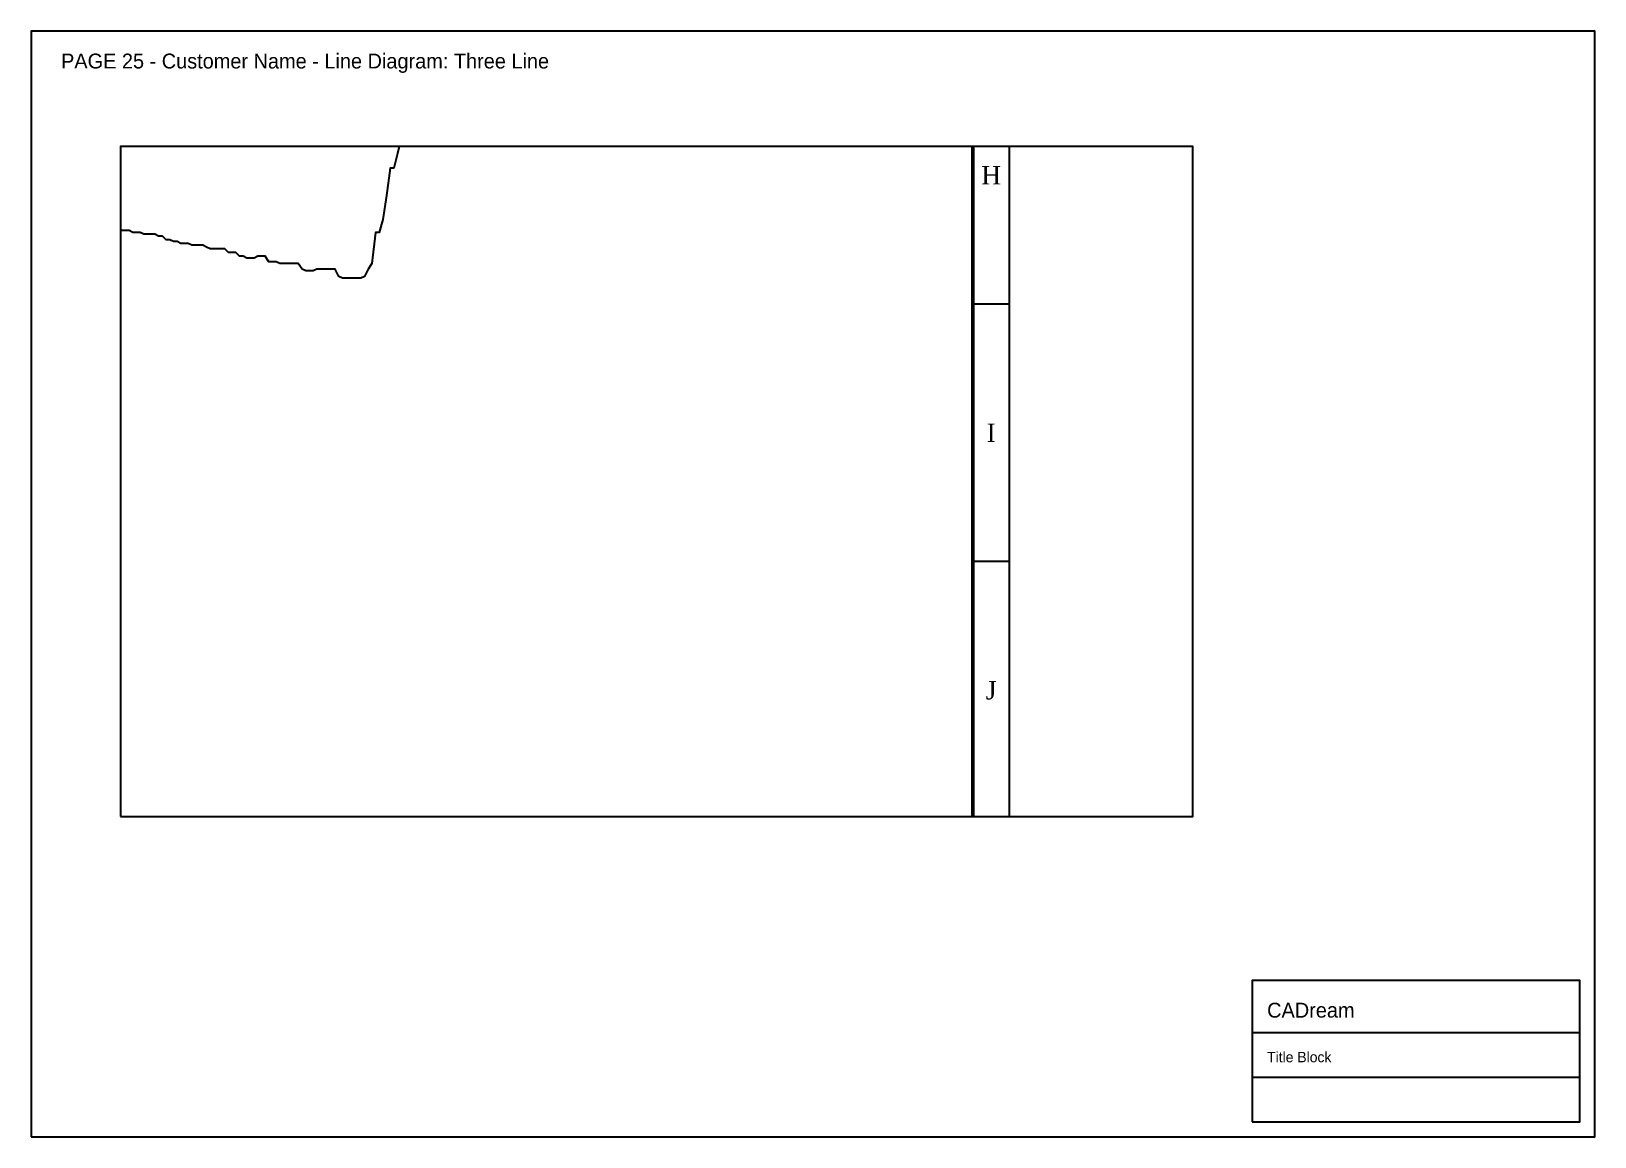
# Paper-space layout 'Layout1' of a CAD drawing. Header units: metres, sheet in millimetres. Extents: x 0 to 420, y 0 to 297.
# The model-space entities are those that its viewports show. They can reach past a viewport. Long polylines and large blocks are cut down to what shows.
import ezdxf
from ezdxf.enums import TextEntityAlignment as Align

# ---------------------------------------------------------------- set-up
doc = ezdxf.new("R2010")
doc.units = ezdxf.units.M
for name, color, linetype in [('Obstacle', 7, 'ByLayer'), ('SHEET_BORDER', 8, 'Continuous'), ('SHEET_TEXT', 5, 'Continuous'), ('SHEET_TITLEBLOCK', 7, 'Continuous'), ('SHEET_VIEWPORT_FRAME', 6, 'Continuous')]:
    doc.layers.add(name, color=color, linetype=linetype)
doc.styles.add('Times', font='times.ttf')

# ---------------------------------------------------------------- blocks, each defined once
blk = doc.blocks.new('CADREAM_TITLEBLOCK_V1')
at = {"layer": 'SHEET_TITLEBLOCK'}
for p, q in [((0, 24), (88, 24)), ((0, 12), (88, 12))]:
    blk.add_line(p, q, dxfattribs=at)
blk.add_lwpolyline([(0, 0), (88, 0), (88, 38), (0, 38)], close=True, dxfattribs=at)
for s, height, p in [('CADream', 4, (4, 28)), ('Title Block', 2.8, (4, 16))]:
    blk.add_text(s, height=height, dxfattribs=at).set_placement(p)
blk = doc.blocks.new('*U15')
at = {"layer": 'Obstacle', "color": 1}
blk.add_polyline3d([(22523, -43928, 56238), (22423, -44328, 56238), (22323, -44728, 56238), (22223, -44728, 56238), (22123, -45478, 56238), (22023, -46128, 56238), (21923, -46478, 56238), (21823, -46478, 56238), (21723, -47328, 56238), (21623, -47478, 56238), (21523, -47678, 56238), (21423, -47728, 56238), (21323, -47728, 56238), (21223, -47728, 56238), (21123, -47728, 56238), (21023, -47728, 56238), (20923, -47728, 56238), (20823, -47678, 56238), (20723, -47478, 56238), (20623, -47478, 56238), (20523, -47478, 56238), (20423, -47478, 56238), (20323, -47478, 56238), (20223, -47478, 56238), (20123, -47528, 56238), (20023, -47528, 56238), (19923, -47528, 56238), (19823, -47478, 56238), (19723, -47328, 56238), (19623, -47328, 56238), (19523, -47328, 56238), (19423, -47328, 56238), (19323, -47328, 56238), (19223, -47328, 56238), (19123, -47278, 56238), (19023, -47278, 56238), (18923, -47278, 56238), (18823, -47128, 56238), (18723, -47128, 56238), (18623, -47128, 56238), (18523, -47178, 56238), (18423, -47178, 56238), (18323, -47178, 56238), (18223, -47128, 56238), (18123, -47128, 56238), (18023, -47028, 56238), (17923, -47028, 56238), (17823, -47028, 56238), (17723, -46928, 56238), (17623, -46928, 56238), (17523, -46928, 56238), (17423, -46928, 56238), (17323, -46928, 56238), (17223, -46878, 56238), (17123, -46828, 56238), (17023, -46828, 56238), (16923, -46828, 56238), (16823, -46828, 56238), (16723, -46778, 56238), (16623, -46778, 56238), (16523, -46778, 56238), (16423, -46728, 56238), (16323, -46728, 56238), (16223, -46678, 56238), (16123, -46678, 56238), (16023, -46578, 56238), (15923, -46578, 56238), (15823, -46528, 56238), (15723, -46528, 56238), (15623, -46528, 56238), (15523, -46528, 56238), (15423, -46478, 56238), (15323, -46478, 56238), (15223, -46478, 56238), (15123, -46428, 56238), (15023, -46428, 56238), (14923, -46428, 56238), (14823, -46378, 56238), (14723, -46328, 56238)], dxfattribs=at)
at = {"flags": 1}
for tag in ['height', 'shape']:
    blk.add_attdef(tag, (0, 0), '', height=2.5, dxfattribs=at)
blk = doc.blocks.new('*U53')
at = {"color": 5}
blk.add_lwpolyline([(0, 0), (1189, 0), (1189, 841), (0, 841)], close=True, dxfattribs=at)

msp = doc.modelspace()

# ---------------------------------------------------------------- linework, layer by layer
at = {"color": 5}
for p, q in [((39073, -48427), (38073, -48427)), ((39073, -55436), (38073, -55436)), ((39073, -62444), (38073, -62444))]:
    msp.add_line(p, q, dxfattribs=at)
at = {"color": 5, "const_width": 100}
msp.add_lwpolyline([(-77327, -75461), (38073, -75461), (38073, 6639), (-77327, 6639)], close=True, dxfattribs=at)

# ---------------------------------------------------------------- block references
at = {"xscale": 100, "yscale": 100, "zscale": 100}
msp.add_blockref('*U53', (-79827, -76461), dxfattribs=at)
at = {"layer": 'Obstacle'}
msp.add_blockref('*U15', (0, 0), dxfattribs=at)

# ---------------------------------------------------------------- texts
at = {"color": 4, "style": 'Times'}
for s, p in [('H', (38573, -44923)), ('I', (38573, -51931)), ('J', (38573, -58940))]:
    msp.add_text(s, height=500, dxfattribs=at).set_placement(p, align=Align.MIDDLE)

psp = doc.layouts.get("Layout1")

# ---------------------------------------------------------------- linework, layer by layer
at = {"layer": 'SHEET_BORDER'}
psp.add_lwpolyline([(0, 0), (420, 0), (420, 297), (0, 297)], close=True, dxfattribs=at)
at = {"layer": 'SHEET_VIEWPORT_FRAME'}
psp.add_lwpolyline([(24, 86), (312, 86), (312, 266), (24, 266)], close=True, dxfattribs=at)

# ---------------------------------------------------------------- block references
at = {"layer": 'SHEET_TITLEBLOCK'}
psp.add_blockref('CADREAM_TITLEBLOCK_V1', (328, 4), dxfattribs=at)

# ---------------------------------------------------------------- texts
at = {"layer": 'SHEET_TEXT'}
psp.add_text('PAGE 25 - Customer Name - Line Diagram: Three Line', height=4, dxfattribs=at).set_placement((8, 287))

# ---------------------------------------------------------------- viewports
at = {"layer": 'SHEET_VIEWPORT_FRAME'}
psp.add_viewport(center=(168, 176), size=(288, 180), view_center_point=(29472.43, -53260.69), view_height=18230.8715, dxfattribs=at)

doc.saveas('drawing.dxf')
